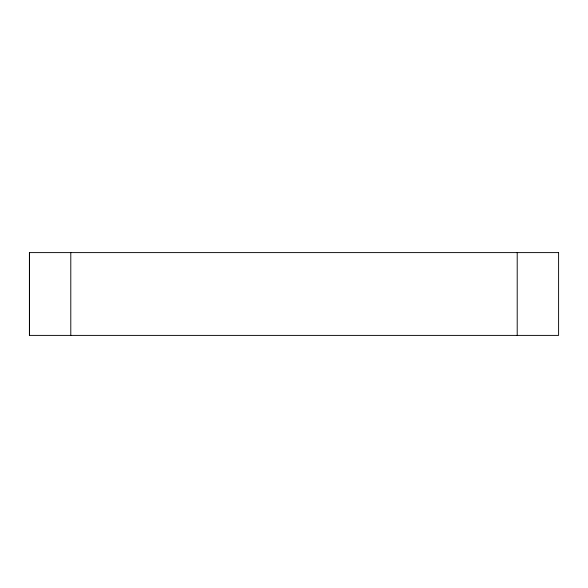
<?xml version="1.0" encoding="UTF-8"?>
<svg xmlns="http://www.w3.org/2000/svg" width="588" height="588" viewBox="0 0 588 588"><rect width="100%" height="100%" fill="white"/><g stroke="black" fill="none" stroke-linecap="round" stroke-linejoin="round"><path stroke-width="0.88" d="M517.205 252.605L517.205 335.395M70.795 252.605L70.795 335.395M29.481 252.605L29.481 335.395M558.6 252.605L29.4 252.605L29.4 335.395L558.6 335.395L558.6 252.605"/></g></svg>
